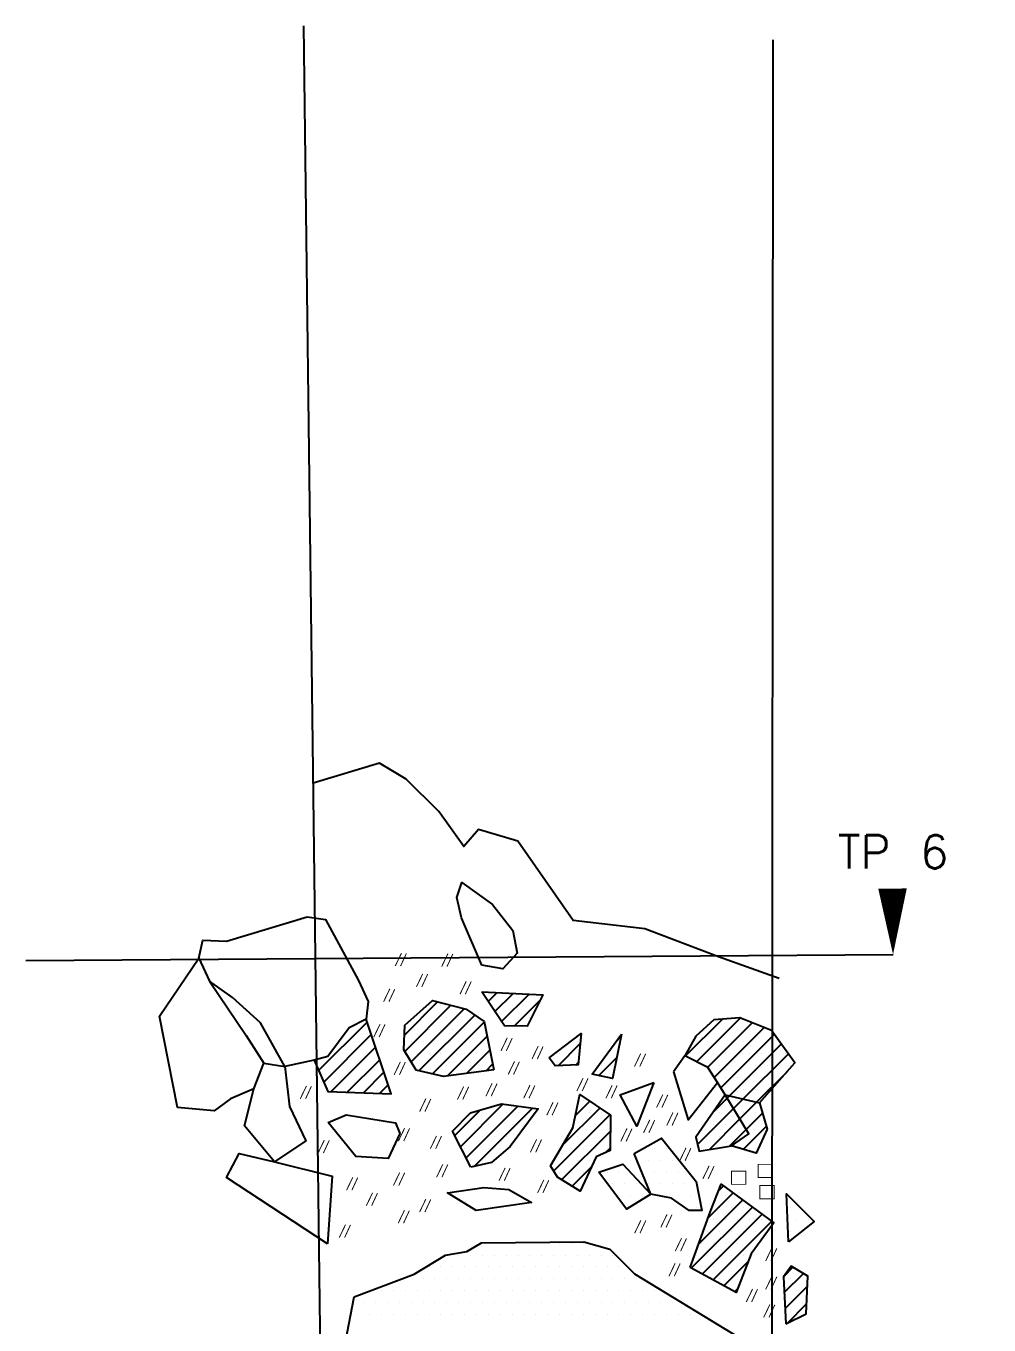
# Model space of a CAD drawing. Header units: metres. Extents: x 3.1 to 4.11, y -21.26 to -16.79.
# Drawn here: x 3.1 to 4.115, y -18.161 to -16.792 of the extents above; entities that cross this region are included whole.
import ezdxf

# ---------------------------------------------------------------- set-up
doc = ezdxf.new("R2010")
doc.units = ezdxf.units.M
doc.header["$LTSCALE"] = 25
doc.header["$MEASUREMENT"] = 0
doc.linetypes.add('STRICHPUNKTX2', pattern=[2, 1, -0.5, 0, -0.5])
doc.layers.get('0').update_dxf_attribs({"linetype": 'CONTINUOUS'})
for name, color, linetype in [('BEFUND', 1, 'CONTINUOUS'), ('FEUER', 1, 'CONTINUOUS'), ('GRABUNGSGRENZE', 3, 'STRICHPUNKTX2'), ('STEINE', 4, 'CONTINUOUS'), ('STEINESCHRAFF', 4, 'CONTINUOUS'), ('TPROFIL', 3, 'CONTINUOUS')]:
    doc.layers.add(name, color=color, linetype=linetype)
doc.styles.get("Standard").update_dxf_attribs({"font": 'txt.shx'})

# ---------------------------------------------------------------- blocks, each defined once
blk = doc.blocks.new('*X1')
at = {"color": 0}
for p, q in [((358.73, -1782.03), (359.67, -1781.09)), ((359.44, -1783.09), (361.36, -1781.17)), ((360.15, -1784.15), (363.04, -1781.26)), ((349.9, -1785.56), (353.4, -1782.06)), ((349.94, -1787.29), (354.8, -1782.43)), ((361.46, -1784.61), (364.19, -1781.87)), ((350.62, -1788.38), (356.21, -1782.79)), ((351.44, -1789.32), (357.31, -1783.45)), ((379.49, -1787.79), (383.4, -1783.89)), ((380.66, -1788.39), (385.28, -1783.77)), ((340.87, -1789.29), (345.97, -1784.19)), ((352.88, -1789.66), (358.32, -1784.22)), ((381.84, -1788.98), (386.54, -1784.27)), ((382.55, -1790.04), (387.81, -1784.78)), ((383.24, -1791.12), (388.86, -1785.5)), ((341.4, -1790.53), (346.41, -1785.52)), ((342.15, -1791.54), (346.86, -1786.84)), ((354.44, -1789.86), (358.61, -1785.69)), ((366.1, -1788.8), (368.43, -1786.47)), ((372.2, -1786.25), (372.71, -1785.73)), ((384.16, -1791.96), (389.6, -1786.52)), ((343.86, -1791.6), (347.3, -1788.16)), ((356.48, -1789.59), (358.9, -1787.17)), ((365.18, -1787.96), (365.25, -1787.89)), ((370.38, -1789.84), (372.28, -1787.94)), ((385.59, -1792.3), (390.35, -1787.54)), ((345.58, -1791.65), (347.74, -1789.49)), ((358.52, -1789.32), (359.19, -1788.64)), ((367.95, -1788.73), (368.25, -1788.42)), ((387.01, -1792.65), (390.21, -1789.45)), ((347.29, -1791.71), (348.19, -1790.81)), ((371.83, -1790.15), (371.84, -1790.14)), ((368.37, -1791.84), (368.38, -1791.83)), ((382.41, -1793.71), (383.92, -1792.2)), ((383.92, -1792.2), (384.16, -1791.96)), ((384.58, -1793.31), (385.59, -1792.3)), ((355.21, -1796.16), (357.92, -1793.45)), ((355.81, -1797.34), (360.28, -1792.86)), ((356.4, -1798.51), (361.84, -1793.06)), ((357.26, -1799.42), (363.4, -1793.27)), ((366.6, -1797.15), (370.49, -1793.26)), ((367.92, -1794.06), (369.44, -1792.54)), ((380.78, -1797.11), (384.58, -1793.31)), ((385.25, -1794.41), (387.01, -1792.65)), ((365.63, -1799.89), (371.55, -1793.97)), ((382.03, -1797.63), (385.25, -1794.41)), ((385.91, -1795.51), (387.64, -1793.79)), ((366.47, -1800.81), (371.6, -1795.68)), ((384.14, -1797.29), (385.91, -1795.51)), ((385.58, -1797.61), (388.04, -1795.15)), ((371.1, -1797.95), (371.58, -1797.47)), ((386.95, -1798.01), (386.97, -1797.99)), ((367.56, -1801.49), (369.61, -1799.44)), ((383.02, -1801.94), (383.52, -1801.44)), ((380.9, -1807.59), (385.55, -1802.94)), ((381.89, -1804.84), (384.53, -1802.19)), ((380.12, -1810.14), (386.57, -1803.69)), ((381.27, -1810.76), (387.59, -1804.44)), ((382.42, -1811.38), (388.61, -1805.19)), ((383.57, -1812), (386.1, -1809.47)), ((389.94, -1810.93), (390.83, -1810.04)), ((389.92, -1812.71), (391.94, -1810.7)), ((384.72, -1812.62), (384.97, -1812.36)), ((390.01, -1814.4), (392.35, -1812.06)), ((390.25, -1815.93), (392.27, -1813.9))]:
    blk.add_line(p, q, dxfattribs=at)
blk = doc.blocks.new('RL')
at = {"layer": 'FEUER', "const_width": 0.1}
blk.add_lwpolyline([(0, -1.4), (0, 0), (1.5, 0), (1.5, -1.4), (0, -1.4)], dxfattribs=at)
blk = doc.blocks.new('HK')
at = {"layer": 'FEUER', "const_width": 0.1}
for points in [[(-0.66, -1.37), (0, 0)], [(0.52, -0.03), (-0.1, -1.37)]]:
    blk.add_lwpolyline(points, dxfattribs=at)
blk = doc.blocks.new('*X5')
at = {"color": 0}
for p, q in [((354.375, -1808.75), (354.375, -1808.75)), ((355.625, -1808.75), (355.625, -1808.75)), ((356.875, -1808.75), (356.875, -1808.75)), ((358.125, -1808.75), (358.125, -1808.75)), ((358.75, -1807.5), (358.75, -1807.5)), ((359.375, -1808.75), (359.375, -1808.75)), ((360, -1807.5), (360, -1807.5)), ((360.625, -1808.75), (360.625, -1808.75)), ((361.25, -1807.5), (361.25, -1807.5)), ((361.875, -1808.75), (361.875, -1808.75)), ((362.5, -1807.5), (362.5, -1807.5)), ((363.125, -1808.75), (363.125, -1808.75)), ((363.75, -1807.5), (363.75, -1807.5)), ((364.375, -1808.75), (364.375, -1808.75)), ((365, -1807.5), (365, -1807.5)), ((365.625, -1808.75), (365.625, -1808.75)), ((366.25, -1807.5), (366.25, -1807.5)), ((366.875, -1808.75), (366.875, -1808.75)), ((367.5, -1807.5), (367.5, -1807.5)), ((368.125, -1808.75), (368.125, -1808.75)), ((368.75, -1807.5), (368.75, -1807.5)), ((369.375, -1808.75), (369.375, -1808.75)), ((370.625, -1808.75), (370.625, -1808.75)), ((371.875, -1808.75), (371.875, -1808.75)), ((352.5, -1810), (352.5, -1810)), ((353.75, -1810), (353.75, -1810)), ((355, -1810), (355, -1810)), ((356.25, -1810), (356.25, -1810)), ((357.5, -1810), (357.5, -1810)), ((358.75, -1810), (358.75, -1810)), ((360, -1810), (360, -1810)), ((361.25, -1810), (361.25, -1810)), ((362.5, -1810), (362.5, -1810)), ((363.75, -1810), (363.75, -1810)), ((365, -1810), (365, -1810)), ((366.25, -1810), (366.25, -1810)), ((367.5, -1810), (367.5, -1810)), ((368.75, -1810), (368.75, -1810)), ((370, -1810), (370, -1810)), ((371.25, -1810), (371.25, -1810)), ((372.5, -1810), (372.5, -1810)), ((350.625, -1811.25), (350.625, -1811.25)), ((351.875, -1811.25), (351.875, -1811.25)), ((353.125, -1811.25), (353.125, -1811.25)), ((354.375, -1811.25), (354.375, -1811.25)), ((355.625, -1811.25), (355.625, -1811.25)), ((356.875, -1811.25), (356.875, -1811.25)), ((358.125, -1811.25), (358.125, -1811.25)), ((359.375, -1811.25), (359.375, -1811.25)), ((360.625, -1811.25), (360.625, -1811.25)), ((361.875, -1811.25), (361.875, -1811.25)), ((363.125, -1811.25), (363.125, -1811.25)), ((364.375, -1811.25), (364.375, -1811.25)), ((365.625, -1811.25), (365.625, -1811.25)), ((366.875, -1811.25), (366.875, -1811.25)), ((368.125, -1811.25), (368.125, -1811.25)), ((369.375, -1811.25), (369.375, -1811.25)), ((370.625, -1811.25), (370.625, -1811.25)), ((371.875, -1811.25), (371.875, -1811.25)), ((373.125, -1811.25), (373.125, -1811.25)), ((374.375, -1811.25), (374.375, -1811.25)), ((347.5, -1812.5), (347.5, -1812.5)), ((348.75, -1812.5), (348.75, -1812.5)), ((350, -1812.5), (350, -1812.5)), ((351.25, -1812.5), (351.25, -1812.5)), ((352.5, -1812.5), (352.5, -1812.5)), ((353.75, -1812.5), (353.75, -1812.5)), ((355, -1812.5), (355, -1812.5)), ((356.25, -1812.5), (356.25, -1812.5)), ((357.5, -1812.5), (357.5, -1812.5)), ((358.75, -1812.5), (358.75, -1812.5)), ((360, -1812.5), (360, -1812.5)), ((361.25, -1812.5), (361.25, -1812.5)), ((362.5, -1812.5), (362.5, -1812.5)), ((363.75, -1812.5), (363.75, -1812.5)), ((365, -1812.5), (365, -1812.5)), ((366.25, -1812.5), (366.25, -1812.5)), ((367.5, -1812.5), (367.5, -1812.5)), ((368.75, -1812.5), (368.75, -1812.5)), ((370, -1812.5), (370, -1812.5)), ((371.25, -1812.5), (371.25, -1812.5)), ((372.5, -1812.5), (372.5, -1812.5)), ((373.75, -1812.5), (373.75, -1812.5)), ((375, -1812.5), (375, -1812.5)), ((376.25, -1812.5), (376.25, -1812.5)), ((345.625, -1813.75), (345.625, -1813.75)), ((346.875, -1813.75), (346.875, -1813.75)), ((348.125, -1813.75), (348.125, -1813.75)), ((349.375, -1813.75), (349.375, -1813.75)), ((350.625, -1813.75), (350.625, -1813.75)), ((351.875, -1813.75), (351.875, -1813.75)), ((353.125, -1813.75), (353.125, -1813.75)), ((354.375, -1813.75), (354.375, -1813.75)), ((355.625, -1813.75), (355.625, -1813.75)), ((356.875, -1813.75), (356.875, -1813.75)), ((358.125, -1813.75), (358.125, -1813.75)), ((359.375, -1813.75), (359.375, -1813.75)), ((360.625, -1813.75), (360.625, -1813.75)), ((361.875, -1813.75), (361.875, -1813.75)), ((363.125, -1813.75), (363.125, -1813.75)), ((364.375, -1813.75), (364.375, -1813.75)), ((365.625, -1813.75), (365.625, -1813.75)), ((366.875, -1813.75), (366.875, -1813.75)), ((368.125, -1813.75), (368.125, -1813.75)), ((369.375, -1813.75), (369.375, -1813.75)), ((370.625, -1813.75), (370.625, -1813.75)), ((371.875, -1813.75), (371.875, -1813.75)), ((373.125, -1813.75), (373.125, -1813.75)), ((374.375, -1813.75), (374.375, -1813.75)), ((375.625, -1813.75), (375.625, -1813.75)), ((376.875, -1813.75), (376.875, -1813.75)), ((378.125, -1813.75), (378.125, -1813.75)), ((345, -1815), (345, -1815)), ((346.25, -1815), (346.25, -1815)), ((347.5, -1815), (347.5, -1815)), ((348.75, -1815), (348.75, -1815)), ((350, -1815), (350, -1815)), ((351.25, -1815), (351.25, -1815)), ((352.5, -1815), (352.5, -1815)), ((353.75, -1815), (353.75, -1815)), ((355, -1815), (355, -1815)), ((356.25, -1815), (356.25, -1815)), ((357.5, -1815), (357.5, -1815)), ((358.75, -1815), (358.75, -1815)), ((360, -1815), (360, -1815)), ((361.25, -1815), (361.25, -1815)), ((362.5, -1815), (362.5, -1815)), ((363.75, -1815), (363.75, -1815)), ((365, -1815), (365, -1815)), ((366.25, -1815), (366.25, -1815)), ((367.5, -1815), (367.5, -1815)), ((368.75, -1815), (368.75, -1815)), ((370, -1815), (370, -1815)), ((371.25, -1815), (371.25, -1815)), ((372.5, -1815), (372.5, -1815)), ((373.75, -1815), (373.75, -1815)), ((375, -1815), (375, -1815)), ((376.25, -1815), (376.25, -1815)), ((377.5, -1815), (377.5, -1815)), ((378.75, -1815), (378.75, -1815)), ((380, -1815), (380, -1815))]:
    blk.add_line(p, q, dxfattribs=at)
blk = doc.blocks.new('*X6')
at = {"color": 0}
for p, q in [((359.375, -1781.25), (359.375, -1781.25)), ((360.625, -1781.25), (360.625, -1781.25)), ((361.875, -1781.25), (361.875, -1781.25)), ((352.5, -1782.5), (352.5, -1782.5)), ((353.75, -1782.5), (353.75, -1782.5)), ((355, -1782.5), (355, -1782.5)), ((360, -1782.5), (360, -1782.5)), ((361.25, -1782.5), (361.25, -1782.5)), ((362.5, -1782.5), (362.5, -1782.5)), ((363.75, -1782.5), (363.75, -1782.5)), ((351.875, -1783.75), (351.875, -1783.75)), ((353.125, -1783.75), (353.125, -1783.75)), ((354.375, -1783.75), (354.375, -1783.75)), ((355.625, -1783.75), (355.625, -1783.75)), ((356.875, -1783.75), (356.875, -1783.75)), ((360.625, -1783.75), (360.625, -1783.75)), ((361.875, -1783.75), (361.875, -1783.75)), ((363.125, -1783.75), (363.125, -1783.75)), ((350, -1785), (350, -1785)), ((351.25, -1785), (351.25, -1785)), ((352.5, -1785), (352.5, -1785)), ((353.75, -1785), (353.75, -1785)), ((355, -1785), (355, -1785)), ((356.25, -1785), (356.25, -1785)), ((357.5, -1785), (357.5, -1785)), ((382.5, -1785), (382.5, -1785)), ((383.75, -1785), (383.75, -1785)), ((385, -1785), (385, -1785)), ((386.25, -1785), (386.25, -1785)), ((387.5, -1785), (387.5, -1785)), ((350.625, -1786.25), (350.625, -1786.25)), ((351.875, -1786.25), (351.875, -1786.25)), ((353.125, -1786.25), (353.125, -1786.25)), ((354.375, -1786.25), (354.375, -1786.25)), ((355.625, -1786.25), (355.625, -1786.25)), ((356.875, -1786.25), (356.875, -1786.25)), ((358.125, -1786.25), (358.125, -1786.25)), ((368.125, -1786.25), (368.125, -1786.25)), ((380.625, -1786.25), (380.625, -1786.25)), ((381.875, -1786.25), (381.875, -1786.25)), ((383.125, -1786.25), (383.125, -1786.25)), ((384.375, -1786.25), (384.375, -1786.25)), ((385.625, -1786.25), (385.625, -1786.25)), ((386.875, -1786.25), (386.875, -1786.25)), ((388.125, -1786.25), (388.125, -1786.25)), ((389.375, -1786.25), (389.375, -1786.25)), ((351.25, -1787.5), (351.25, -1787.5)), ((352.5, -1787.5), (352.5, -1787.5)), ((353.75, -1787.5), (353.75, -1787.5)), ((355, -1787.5), (355, -1787.5)), ((356.25, -1787.5), (356.25, -1787.5)), ((357.5, -1787.5), (357.5, -1787.5)), ((358.75, -1787.5), (358.75, -1787.5)), ((366.25, -1787.5), (366.25, -1787.5)), ((367.5, -1787.5), (367.5, -1787.5)), ((380, -1787.5), (380, -1787.5)), ((381.25, -1787.5), (381.25, -1787.5)), ((382.5, -1787.5), (382.5, -1787.5)), ((383.75, -1787.5), (383.75, -1787.5)), ((385, -1787.5), (385, -1787.5)), ((386.25, -1787.5), (386.25, -1787.5)), ((387.5, -1787.5), (387.5, -1787.5)), ((388.75, -1787.5), (388.75, -1787.5)), ((390, -1787.5), (390, -1787.5)), ((351.875, -1788.75), (351.875, -1788.75)), ((353.125, -1788.75), (353.125, -1788.75)), ((354.375, -1788.75), (354.375, -1788.75)), ((355.625, -1788.75), (355.625, -1788.75)), ((356.875, -1788.75), (356.875, -1788.75)), ((358.125, -1788.75), (358.125, -1788.75)), ((366.875, -1788.75), (366.875, -1788.75)), ((370.625, -1788.75), (370.625, -1788.75)), ((371.875, -1788.75), (371.875, -1788.75)), ((381.875, -1788.75), (381.875, -1788.75)), ((383.125, -1788.75), (383.125, -1788.75)), ((384.375, -1788.75), (384.375, -1788.75)), ((385.625, -1788.75), (385.625, -1788.75)), ((386.875, -1788.75), (386.875, -1788.75)), ((388.125, -1788.75), (388.125, -1788.75)), ((389.375, -1788.75), (389.375, -1788.75)), ((390.625, -1788.75), (390.625, -1788.75)), ((371.25, -1790), (371.25, -1790)), ((383.75, -1790), (383.75, -1790)), ((385, -1790), (385, -1790)), ((386.25, -1790), (386.25, -1790)), ((387.5, -1790), (387.5, -1790)), ((388.75, -1790), (388.75, -1790)), ((384.375, -1791.25), (384.375, -1791.25)), ((385.625, -1791.25), (385.625, -1791.25)), ((386.875, -1791.25), (386.875, -1791.25)), ((388.125, -1791.25), (388.125, -1791.25)), ((368.75, -1792.5), (368.75, -1792.5)), ((383.75, -1792.5), (383.75, -1792.5)), ((385, -1792.5), (385, -1792.5)), ((386.25, -1792.5), (386.25, -1792.5)), ((387.5, -1792.5), (387.5, -1792.5)), ((356.25, -1795), (356.25, -1795)), ((356.875, -1793.75), (356.875, -1793.75)), ((357.5, -1795), (357.5, -1795)), ((358.125, -1793.75), (358.125, -1793.75)), ((358.75, -1795), (358.75, -1795)), ((359.375, -1793.75), (359.375, -1793.75)), ((360, -1795), (360, -1795)), ((360.625, -1793.75), (360.625, -1793.75)), ((361.25, -1795), (361.25, -1795)), ((361.875, -1793.75), (361.875, -1793.75)), ((362.5, -1795), (362.5, -1795)), ((363.125, -1793.75), (363.125, -1793.75)), ((368.125, -1793.75), (368.125, -1793.75)), ((368.75, -1795), (368.75, -1795)), ((369.375, -1793.75), (369.375, -1793.75)), ((370, -1795), (370, -1795)), ((370.625, -1793.75), (370.625, -1793.75)), ((371.25, -1795), (371.25, -1795)), ((382.5, -1795), (382.5, -1795)), ((383.125, -1793.75), (383.125, -1793.75)), ((383.75, -1795), (383.75, -1795)), ((384.375, -1793.75), (384.375, -1793.75)), ((385, -1795), (385, -1795)), ((385.625, -1793.75), (385.625, -1793.75)), ((386.25, -1795), (386.25, -1795)), ((386.875, -1793.75), (386.875, -1793.75)), ((387.5, -1795), (387.5, -1795)), ((355.625, -1796.25), (355.625, -1796.25)), ((356.875, -1796.25), (356.875, -1796.25)), ((358.125, -1796.25), (358.125, -1796.25)), ((359.375, -1796.25), (359.375, -1796.25)), ((360.625, -1796.25), (360.625, -1796.25)), ((368.125, -1796.25), (368.125, -1796.25)), ((369.375, -1796.25), (369.375, -1796.25)), ((370.625, -1796.25), (370.625, -1796.25)), ((381.875, -1796.25), (381.875, -1796.25)), ((383.125, -1796.25), (383.125, -1796.25)), ((384.375, -1796.25), (384.375, -1796.25)), ((385.625, -1796.25), (385.625, -1796.25)), ((386.875, -1796.25), (386.875, -1796.25)), ((356.25, -1797.5), (356.25, -1797.5)), ((357.5, -1797.5), (357.5, -1797.5)), ((358.75, -1797.5), (358.75, -1797.5)), ((360, -1797.5), (360, -1797.5)), ((367.5, -1797.5), (367.5, -1797.5)), ((368.75, -1797.5), (368.75, -1797.5)), ((370, -1797.5), (370, -1797.5)), ((371.25, -1797.5), (371.25, -1797.5)), ((376.25, -1797.5), (376.25, -1797.5)), ((377.5, -1797.5), (377.5, -1797.5)), ((381.25, -1797.5), (381.25, -1797.5)), ((382.5, -1797.5), (382.5, -1797.5)), ((386.25, -1797.5), (386.25, -1797.5)), ((356.875, -1798.75), (356.875, -1798.75)), ((358.125, -1798.75), (358.125, -1798.75)), ((359.375, -1798.75), (359.375, -1798.75)), ((366.875, -1798.75), (366.875, -1798.75)), ((368.125, -1798.75), (368.125, -1798.75)), ((369.375, -1798.75), (369.375, -1798.75)), ((375.625, -1798.75), (375.625, -1798.75)), ((376.875, -1798.75), (376.875, -1798.75)), ((378.125, -1798.75), (378.125, -1798.75)), ((366.25, -1800), (366.25, -1800)), ((367.5, -1800), (367.5, -1800)), ((368.75, -1800), (368.75, -1800)), ((371.25, -1800), (371.25, -1800)), ((372.5, -1800), (372.5, -1800)), ((375, -1800), (375, -1800)), ((376.25, -1800), (376.25, -1800)), ((377.5, -1800), (377.5, -1800)), ((378.75, -1800), (378.75, -1800)), ((368.125, -1801.25), (368.125, -1801.25)), ((371.875, -1801.25), (371.875, -1801.25)), ((373.125, -1801.25), (373.125, -1801.25)), ((374.375, -1801.25), (374.375, -1801.25)), ((375.625, -1801.25), (375.625, -1801.25)), ((376.875, -1801.25), (376.875, -1801.25)), ((378.125, -1801.25), (378.125, -1801.25)), ((379.375, -1801.25), (379.375, -1801.25)), ((380.625, -1801.25), (380.625, -1801.25)), ((372.5, -1802.5), (372.5, -1802.5)), ((373.75, -1802.5), (373.75, -1802.5)), ((375, -1802.5), (375, -1802.5)), ((377.5, -1802.5), (377.5, -1802.5)), ((378.75, -1802.5), (378.75, -1802.5)), ((380, -1802.5), (380, -1802.5)), ((383.75, -1802.5), (383.75, -1802.5)), ((380.625, -1803.75), (380.625, -1803.75)), ((383.125, -1803.75), (383.125, -1803.75)), ((384.375, -1803.75), (384.375, -1803.75)), ((385.625, -1803.75), (385.625, -1803.75)), ((390.625, -1803.75), (390.625, -1803.75)), ((382.5, -1805), (382.5, -1805)), ((383.75, -1805), (383.75, -1805)), ((385, -1805), (385, -1805)), ((386.25, -1805), (386.25, -1805)), ((387.5, -1805), (387.5, -1805)), ((391.25, -1805), (391.25, -1805)), ((392.5, -1805), (392.5, -1805)), ((381.875, -1806.25), (381.875, -1806.25)), ((383.125, -1806.25), (383.125, -1806.25)), ((384.375, -1806.25), (384.375, -1806.25)), ((385.625, -1806.25), (385.625, -1806.25)), ((386.875, -1806.25), (386.875, -1806.25)), ((388.125, -1806.25), (388.125, -1806.25)), ((390.625, -1806.25), (390.625, -1806.25)), ((380.625, -1808.75), (380.625, -1808.75)), ((381.25, -1807.5), (381.25, -1807.5)), ((381.875, -1808.75), (381.875, -1808.75)), ((382.5, -1807.5), (382.5, -1807.5)), ((383.125, -1808.75), (383.125, -1808.75)), ((383.75, -1807.5), (383.75, -1807.5)), ((384.375, -1808.75), (384.375, -1808.75)), ((385, -1807.5), (385, -1807.5)), ((385.625, -1808.75), (385.625, -1808.75)), ((386.25, -1807.5), (386.25, -1807.5)), ((381.25, -1810), (381.25, -1810)), ((382.5, -1810), (382.5, -1810)), ((383.75, -1810), (383.75, -1810)), ((385, -1810), (385, -1810)), ((383.125, -1811.25), (383.125, -1811.25)), ((384.375, -1811.25), (384.375, -1811.25)), ((390.625, -1811.25), (390.625, -1811.25)), ((391.875, -1811.25), (391.875, -1811.25)), ((390, -1812.5), (390, -1812.5)), ((391.25, -1812.5), (391.25, -1812.5)), ((390.625, -1813.75), (390.625, -1813.75)), ((391.875, -1813.75), (391.875, -1813.75)), ((391.25, -1815), (391.25, -1815))]:
    blk.add_line(p, q, dxfattribs=at)
blk = doc.blocks.new('PFEIL')
at = {"layer": 'TPROFIL'}
blk.add_lwpolyline([(0, 0, 0, 3, 0), (6.54, -2.37, 3, 3, 0)], format="xyseb", dxfattribs=at)

msp = doc.modelspace()

# ---------------------------------------------------------------- linework, layer by layer
at = {"layer": 'BEFUND'}
msp.add_lwpolyline([(3.8939, -17.7959), (3.8301, -17.7733), (3.7522, -17.7436), (3.6769, -17.7349), (3.6184, -17.6512), (3.5771, -17.639), (3.5618, -17.6568), (3.5354, -17.62), (3.5008, -17.5859), (3.4728, -17.569), (3.4028, -17.59)], dxfattribs=at)
at = {"layer": 'GRABUNGSGRENZE'}
for points in [[(3.3929, -16.792), (3.4399, -20.5924)], [(3.8871, -16.8065), (3.8844, -20.5994)]]:
    msp.add_lwpolyline(points, dxfattribs=at)
at = {"layer": 'STEINE'}
for points in [[(3.5805, -17.7821), (3.5592, -17.7322), (3.5541, -17.7107), (3.5597, -17.695), (3.5918, -17.7179), (3.6132, -17.7455), (3.6177, -17.7694), (3.6029, -17.7857), (3.5805, -17.7821)], [(3.2825, -17.7745), (3.2866, -17.7557), (3.3116, -17.7568), (3.3967, -17.7309), (3.416, -17.734), (3.4506, -17.7982), (3.4607, -17.8201), (3.4587, -17.839), (3.4408, -17.8481), (3.4184, -17.8782), (3.4041, -17.8822), (3.373, -17.8888)], [(3.3404, -17.9122), (3.3159, -17.9228), (3.2986, -17.9355), (3.2599, -17.9319), (3.2412, -17.8356), (3.2825, -17.7745), (3.2937, -17.799), (3.3323, -17.8561), (3.3511, -17.8852)], [(3.373, -17.8888), (3.3476, -17.8429), (3.3181, -17.8159), (3.2937, -17.799)], [(3.5805, -17.8101), (3.6447, -17.8133), (3.6283, -17.8464), (3.6044, -17.8458), (3.5805, -17.8101)], [(3.5931, -17.8922), (3.5401, -17.8992), (3.5116, -17.8926), (3.4984, -17.8711), (3.4994, -17.8452), (3.5285, -17.8192), (3.5641, -17.8284), (3.583, -17.8412), (3.5931, -17.8922)], [(3.4041, -17.8822), (3.4183, -17.9153), (3.4851, -17.9175), (3.4587, -17.839)], [(3.8732, -17.9272), (3.9105, -17.885), (3.8856, -17.8508), (3.8525, -17.8375), (3.8249, -17.8395), (3.8061, -17.8568), (3.7943, -17.8777)], [(3.6517, -17.8795), (3.6853, -17.8541), (3.6822, -17.8872), (3.6578, -17.8882), (3.6517, -17.8795)], [(3.7276, -17.8547), (3.7184, -17.9015), (3.697, -17.8969), (3.7276, -17.8547)], [(3.7826, -17.8945), (3.7978, -17.9449), (3.8289, -17.9057), (3.8188, -17.8899), (3.7943, -17.8777), (3.7826, -17.8945)], [(3.3622, -17.9891), (3.3306, -17.9514), (3.3404, -17.9122), (3.3511, -17.8852), (3.373, -17.8888), (3.3781, -17.9311), (3.3953, -17.9673), (3.3622, -17.9891)], [(3.7617, -17.9056), (3.7438, -17.9515), (3.7265, -17.9188), (3.7617, -17.9056)], [(3.8371, -17.9185), (3.8289, -17.9057)], [(3.6531, -17.9936), (3.6765, -17.9534), (3.6837, -17.9183), (3.7163, -17.9402), (3.7157, -17.9774), (3.7009, -17.984), (3.6841, -18.0202), (3.6602, -18.0053), (3.6531, -17.9936)], [(3.8371, -17.9185), (3.8059, -17.9633), (3.8095, -17.9781), (3.8436, -17.9725), (3.862, -17.9598), (3.8371, -17.9185)], [(3.8371, -17.9185), (3.8732, -17.9272), (3.8813, -17.9547), (3.8696, -17.9802), (3.8436, -17.9725)], [(3.569, -17.995), (3.5497, -17.9568), (3.5686, -17.9375), (3.6012, -17.9283), (3.6399, -17.9335), (3.6103, -17.9732), (3.5909, -17.99), (3.569, -17.995)], [(3.4188, -17.9479), (3.4376, -17.9398), (3.4896, -17.948), (3.4942, -17.9593), (3.4819, -17.9857), (3.4478, -17.9836), (3.4188, -17.9479)], [(3.7412, -17.9805), (3.7698, -17.9642), (3.8064, -18.0101), (3.8124, -18.0407), (3.7992, -18.0407), (3.7804, -18.0274), (3.7585, -18.0233), (3.7412, -17.9805)], [(3.4181, -18.0758), (3.3117, -18.0059), (3.325, -17.9804), (3.3622, -17.9891), (3.4228, -18.0045), (3.4181, -18.0758)], [(3.704, -18.0003), (3.729, -17.9917), (3.7585, -18.0233), (3.733, -18.0391), (3.704, -18.0003)], [(3.5745, -18.0404), (3.5445, -18.022), (3.5827, -18.0164), (3.6092, -18.0185), (3.6331, -18.0323), (3.5745, -18.0404)], [(3.8001, -18.1008), (3.8211, -18.0423), (3.8328, -18.0127), (3.8883, -18.0536), (3.8643, -18.0861), (3.8485, -18.1269), (3.8001, -18.1008)], [(3.9036, -18.0735), (3.9016, -18.023), (3.9306, -18.0521), (3.9036, -18.0735)], [(3.4975, -18.4595), (3.4557, -18.4574), (3.4207, -18.4029), (3.4315, -18.3402), (3.4188, -18.277), (3.4296, -18.2174), (3.446, -18.1314), (3.5092, -18.1075), (3.5424, -18.0877), (3.5648, -18.0837), (3.5801, -18.0745), (3.6881, -18.0737), (3.7156, -18.0813), (3.7415, -18.1073), (3.8464, -18.1712), (3.9166, -18.239), (4.0066, -18.3227), (4.0748, -18.3824), (4.1149, -18.4849), (4.0862, -18.5857), (4.0164, -18.6167)], [(3.9009, -18.1601), (3.9223, -18.1494), (3.9239, -18.1097), (3.9066, -18.0994), (3.8984, -18.1106), (3.9009, -18.1601)]]:
    msp.add_lwpolyline(points, dxfattribs=at)
at = {"layer": 'TPROFIL'}
msp.add_lwpolyline([(3.1004, -17.7769), (4.0138, -17.7708)], dxfattribs=at)

# ---------------------------------------------------------------- block references
at = {"layer": 'FEUER', "xscale": 0.01, "yscale": 0.01, "zscale": 0.01}
for name, p in [('HK', (3.496, -17.7692)), ('HK', (3.5449, -17.7698)), ('HK', (3.5183, -17.7912)), ('HK', (3.5642, -17.7989)), ('*X1', (0, 0)), ('HK', (3.4837, -17.8069)), ('HK', (3.4734, -17.8441)), ('HK', (3.6074, -17.8586)), ('HK', (3.64, -17.8673)), ('HK', (3.748, -17.8751)), ('HK', (3.4948, -17.8839)), ('HK', (3.615, -17.8835)), ('HK', (3.3959, -17.9092)), ('HK', (3.5615, -17.9099)), ('HK', (3.5915, -17.9064)), ('HK', (3.6313, -17.9085)), ('HK', (3.6873, -17.901)), ('HK', (3.7179, -17.9086)), ('HK', (3.5217, -17.9226)), ('HK', (3.7713, -17.9184)), ('HK', (3.6557, -17.9264)), ('HK', (3.782, -17.9373)), ('HK', (3.7576, -17.9449)), ('HK', (3.4993, -17.9537)), ('HK', (3.5329, -17.9619)), ('HK', (3.7336, -17.954)), ('HK', (3.4147, -17.9663)), ('HK', (3.6383, -17.9656)), ('HK', (3.7957, -17.9745)), ('HK', (3.5395, -17.9919)), ('RL', (3.8716, -17.9919)), ('HK', (3.4447, -18.0055)), ('HK', (3.4941, -18.0005)), ('HK', (3.6052, -17.9956)), ('HK', (3.8201, -17.9934)), ('RL', (3.8436, -17.999)), ('HK', (3.6459, -18.0084)), ('RL', (3.8736, -18.0143)), ('HK', (3.4655, -18.0219)), ('HK', (3.5216, -18.0286)), ('HK', (3.4991, -18.0403)), ('HK', (3.7757, -18.0447)), ('HK', (3.437, -18.0555)), ('HK', (3.7482, -18.0508)), ('HK', (3.791, -18.0697)), ('HK', (3.8862, -18.0801)), ('HK', (3.7843, -18.0962)), ('HK', (3.8862, -18.1101)), ('HK', (3.8658, -18.1233)), ('HK', (3.8841, -18.1396))]:
    msp.add_blockref(name, p, dxfattribs=at)
at = {"layer": 'STEINESCHRAFF', "xscale": 0.01, "yscale": 0.01, "zscale": 0.01}
for name in ['*X6', '*X5']:
    msp.add_blockref(name, (0, 0), dxfattribs=at)
at = {"layer": 'TPROFIL', "xscale": 0.01, "yscale": 0.01, "zscale": 0.01, "rotation": 110.3810644426658}
msp.add_blockref('PFEIL', (4.0138, -17.7708), dxfattribs=at)

# ---------------------------------------------------------------- texts
at = {"layer": 'TPROFIL'}
msp.add_text('TP 6', height=0.035, dxfattribs=at).set_placement((3.9555, -17.6801))

doc.saveas('drawing.dxf')
